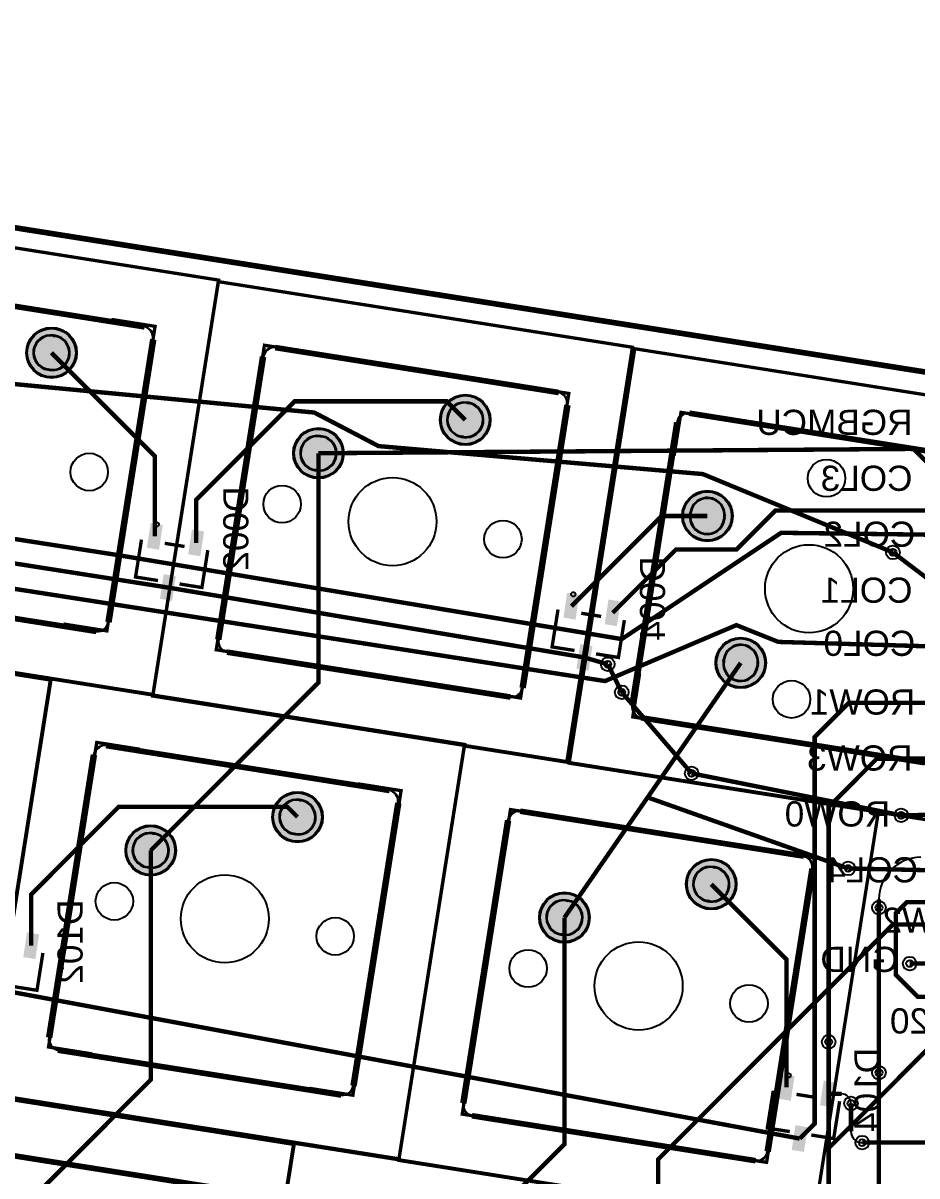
# Model space of a CAD drawing. Header units: millimetres. Extents: x 1 to 236, y 2 to 101.
# Drawn here: x 67.9 to 108.5, y 48.8 to 101.1 of the extents above; entities that cross this region are included whole.
import ezdxf

# ---------------------------------------------------------------- set-up
doc = ezdxf.new("R2010")
doc.units = ezdxf.units.MM
for name, color, linetype, true_color in [('BoardOutLine', 7, 'Continuous', 0xff00ff), ('BottomLayer', 7, 'Continuous', 0x0000ff), ('BottomPasteMaskLayer', 7, 'Continuous', 0x800000), ('BottomSilkLayer', 7, 'Continuous', 0x66cc33), ('BottomSolderMaskLayer', 7, 'Continuous', 0xaa00ff), ('Document', 7, 'Continuous', 0xffffff), ('Hole', 7, 'Continuous', 0x222222), ('Multi-Layer', 7, 'Continuous', 0xc0c0c0), ('TopLayer', 7, 'Continuous', 0xff0000), ('TopSilkLayer', 7, 'Continuous', 0xffcc00), ('TopSolderMaskLayer', 7, 'Continuous', 0x800080)]:
    doc.layers.add(name, color=color, linetype=linetype, true_color=true_color)
doc.styles.get("Standard").update_dxf_attribs({"font": 'arial.ttf'})

msp = doc.modelspace()

# ---------------------------------------------------------------- hatches: boundary and pattern name
at = {"layer": 'BottomLayer'}
for points in [[(73.72854965709939, 78.37145034290074), (74.2540005080009, 78.28821437642875), (74.0916941833882, 77.26347472694943), (73.56624333248669, 77.34671069342141)], [(75.60515621031254, 78.07421894843787), (76.13060706121428, 77.99100838201673), (75.96830073660158, 76.96626873253751), (75.44284988569984, 77.04947929895866)], [(74.32230124460239, 76.0474472948946), (74.84775209550412, 75.96421132842272), (74.68544577089165, 74.93947167894339), (74.16002032004053, 75.02268224536454)], [(92.65158750317505, 75.19644399288802), (93.17703835407656, 75.11320802641603), (93.01473202946408, 74.0884683769367), (92.48928117856235, 74.17170434340869)], [(94.5281940563882, 74.89921259842527), (95.05364490728994, 74.81600203200412), (94.89133858267724, 73.79126238252479), (94.3658877317755, 73.87447294894594)], [(93.24533909067804, 72.87244094488187), (93.77078994157978, 72.78920497841), (93.6084836169673, 71.76446532893067), (93.08305816611642, 71.84767589535181)], [(68.1121412242826, 59.786182372364806), (68.6375920751841, 59.70297180594366), (68.4752857505714, 58.67823215646433), (67.9498348996699, 58.76144272288548)], [(102.43060706121423, 53.35240030480065), (102.95605791211574, 53.269164338328665), (102.79375158750304, 52.244424688849335), (102.26830073660153, 52.327660655321324)], [(104.30721361442738, 53.055168910337784), (104.83266446532889, 52.97195834391664), (104.67035814071619, 51.947218694437424), (104.14490728981468, 52.03042926085857)], [(103.02435864871723, 51.028397256794506), (103.54980949961896, 50.94516129032263), (103.38750317500649, 49.9204216408433), (102.86207772415537, 50.003632207264445)]]:
    msp.add_hatch(color=256, dxfattribs=at).paths.add_polyline_path(points)
at = {"layer": 'BottomPasteMaskLayer'}
for points in [[(73.72854965709939, 78.37145034290074), (74.2540005080009, 78.28821437642875), (74.0916941833882, 77.26347472694943), (73.56624333248669, 77.34671069342141)], [(75.60515621031254, 78.07421894843787), (76.13060706121428, 77.99100838201673), (75.96830073660158, 76.96626873253751), (75.44284988569984, 77.04947929895866)], [(74.32230124460239, 76.0474472948946), (74.84775209550412, 75.96421132842272), (74.68544577089165, 74.93947167894339), (74.16002032004053, 75.02268224536454)], [(92.65158750317505, 75.19644399288802), (93.17703835407656, 75.11320802641603), (93.01473202946408, 74.0884683769367), (92.48928117856235, 74.17170434340869)], [(94.5281940563882, 74.89921259842527), (95.05364490728994, 74.81600203200412), (94.89133858267724, 73.79126238252479), (94.3658877317755, 73.87447294894594)], [(93.24533909067804, 72.87244094488187), (93.77078994157978, 72.78920497841), (93.6084836169673, 71.76446532893067), (93.08305816611642, 71.84767589535181)], [(68.1121412242826, 59.786182372364806), (68.6375920751841, 59.70297180594366), (68.4752857505714, 58.67823215646433), (67.9498348996699, 58.76144272288548)], [(102.43060706121423, 53.35240030480065), (102.95605791211574, 53.269164338328665), (102.79375158750304, 52.244424688849335), (102.26830073660153, 52.327660655321324)], [(104.30721361442738, 53.055168910337784), (104.83266446532889, 52.97195834391664), (104.67035814071619, 51.947218694437424), (104.14490728981468, 52.03042926085857)], [(103.02435864871723, 51.028397256794506), (103.54980949961896, 50.94516129032263), (103.38750317500649, 49.9204216408433), (102.86207772415537, 50.003632207264445)]]:
    msp.add_hatch(color=256, dxfattribs=at).paths.add_polyline_path(points)
at = {"layer": 'BottomSolderMaskLayer'}
for points in [[(68.06591313182632, 86.15417830835656, 1), (70.36741173482353, 86.15417830835656, 1)], [(86.86195072390153, 83.1061722123444, 1), (89.16344932689874, 83.1061722123444, 1)], [(80.19265938531878, 81.59080518161034, 1), (82.49415798831599, 81.59080518161034, 1)], [(97.86144272288531, 78.74168148336298, 1), (100.16294132588253, 78.74168148336298, 1)], [(73.71966094520235, 78.42435812119174), (74.27084018326082, 78.33317410349298), (74.10058662638016, 77.21058392649127), (73.5494073883217, 77.30176794419003)], [(75.59626998581234, 78.12712187591956), (76.14744922387058, 78.03596568367641), (75.97719566698993, 76.91337550667458), (75.42601642893146, 77.00453169891784)], [(74.31340755791234, 76.10034052075741), (74.86458679597058, 76.00915650305876), (74.69433323908993, 74.88656632605694), (74.14318064478084, 74.9777225183002)], [(92.64269879127801, 75.24935177117902), (93.19387802933647, 75.15816775348037), (93.02362447245582, 74.03557757647866), (92.47244523439736, 74.12676159417731)], [(94.51930783188823, 74.95211552590683), (95.07048706994624, 74.86095933366369), (94.90023351306559, 73.73836915666197), (94.34905427500735, 73.82952534890512)], [(93.236445403988, 72.92533417074469), (93.78762464204647, 72.83415015304615), (93.61737108516581, 71.71155997604433), (93.0662184908565, 71.80271616828747)], [(99.37680975361961, 72.07239014478023, 1), (101.67830835661682, 72.07239014478023, 1)], [(79.24193548387113, 65.07213614427224, 1), (81.54343408686834, 65.07213614427224, 1)], [(72.57264414528815, 63.55676911353817, 1), (74.87414274828537, 63.55676911353817, 1)], [(98.03797307594634, 62.024130048260076, 1), (100.33947167894355, 62.024130048260076, 1)], [(91.36868173736336, 60.50876301752601, 1), (93.67018034036057, 60.50876301752601, 1)], [(68.1032549997824, 59.839085299846374), (68.65443423784063, 59.74792910760334), (68.48418068095998, 58.625338930601515), (67.93300144290151, 58.71649512284466)], [(102.42171834931719, 53.405308083091654), (102.97289758737566, 53.31412406539289), (102.802644030495, 52.19153388839129), (102.25146479243654, 52.28271790608994)], [(104.29832738992718, 53.108071837819466), (104.84950662798542, 53.01691564557632), (104.67925307110477, 51.89432546857449), (104.1280738330463, 51.985481660817754)], [(103.01546496202718, 51.08129048265732), (103.56664420008542, 50.99010646495867), (103.39639064320477, 49.86751628795696), (102.84523804889568, 49.95867248020011)]]:
    msp.add_hatch(color=256, dxfattribs=at).paths.add_polyline_path(points)
at = {"layer": 'Multi-Layer'}
for points in [[(68.11671323342652, 86.15417830835656, 1), (70.31661163322333, 86.15417830835656, 1)], [(86.91275082550173, 83.1061722123444, 1), (89.11264922529854, 83.1061722123444, 1)], [(80.24345948691898, 81.59080518161034, 1), (82.44335788671579, 81.59080518161034, 1)], [(97.91224282448552, 78.74168148336298, 1), (100.11214122428233, 78.74168148336298, 1)], [(99.42760985521981, 72.07239014478023, 1), (101.62750825501662, 72.07239014478023, 1)], [(79.29273558547133, 65.07213614427224, 1), (81.49263398526814, 65.07213614427224, 1)], [(72.62344424688835, 63.55676911353817, 1), (74.82334264668516, 63.55676911353817, 1)], [(98.08877317754654, 62.024130048260076, 1), (100.28867157734335, 62.024130048260076, 1)], [(91.41948183896356, 60.50876301752601, 1), (93.61938023876037, 60.50876301752601, 1)]]:
    msp.add_hatch(color=256, dxfattribs=at).paths.add_polyline_path(points)
at = {"layer": 'TopSolderMaskLayer'}
for points in [[(68.06591313182632, 86.15417830835656, 1), (70.36741173482353, 86.15417830835656, 1)], [(86.86195072390153, 83.1061722123444, 1), (89.16344932689874, 83.1061722123444, 1)], [(80.19265938531878, 81.59080518161034, 1), (82.49415798831599, 81.59080518161034, 1)], [(97.86144272288531, 78.74168148336298, 1), (100.16294132588253, 78.74168148336298, 1)], [(99.37680975361961, 72.07239014478023, 1), (101.67830835661682, 72.07239014478023, 1)], [(79.24193548387113, 65.07213614427224, 1), (81.54343408686834, 65.07213614427224, 1)], [(72.57264414528815, 63.55676911353817, 1), (74.87414274828537, 63.55676911353817, 1)], [(98.03797307594634, 62.024130048260076, 1), (100.33947167894355, 62.024130048260076, 1)], [(91.36868173736336, 60.50876301752601, 1), (93.67018034036057, 60.50876301752601, 1)]]:
    msp.add_hatch(color=256, dxfattribs=at).paths.add_polyline_path(points)

# ---------------------------------------------------------------- linework, layer by layer
at = {"layer": 'BoardOutLine', "const_width": 0.25400050800101603}
msp.add_lwpolyline([(225.6933451866903, 100.98783337566681), (123.19593599187192, 84.75387350774702), (112.22667005334029, 84.75387350774702), (39.84538989077964, 96.2179324358649)], dxfattribs=at)
at = {"layer": 'BottomLayer', "const_width": 0.2}
for points in [[(73.91016002032006, 77.81755143510281), (73.91016002032006, 81.46068072136143), (69.21656083312178, 86.15427990855983)], [(75.78671577343152, 77.5203454406909), (75.78671577343152, 79.46972313944627), (80.2641605283211, 83.94716789433573), (87.17170434340869, 83.94716789433573), (88.01259842519698, 83.10627381254767)], [(109.74528829057681, 72.80414020828039), (102.23520447040892, 73.02514605029205), (100.33020066040126, 73.78714757429509), (94.36118872237739, 71.24714249428496), (68.32613665227336, 75.31115062230128), (33.782067564135104, 80.64516129032256), (20.19304038608084, 83.1851663703327)], [(109.46913893827787, 56.908813817627674), (108.57251714503423, 56.908813817627674), (107.56921513843031, 57.91211582423159), (107.56921513843031, 60.70612141224285), (108.07721615443234, 61.21412242824488), (110.74422148844292, 61.21412242824488), (112.9032258064517, 63.37312674625343), (112.9032258064517, 69.72313944627888), (125.73025146050304, 82.55016510033022)], [(34.8797815595633, 81.71638303276609), (74.50386080772182, 75.49337058674121)], [(109.74528829057681, 80.4241554483109), (108.38128016256042, 81.78816357632718), (81.34340868681738, 81.59090678181349)], [(94.70967741935488, 74.34518669037345), (97.58064516129048, 77.21615443230883), (99.82219964439923, 77.21615443230883), (100.33020066040126, 77.21615443230883), (102.10820421640847, 78.99415798831592), (112.0142240284481, 78.99415798831592), (120.65024130048255, 78.99415798831592)], [(109.74528829057681, 77.88415036830065), (102.36220472440937, 77.97815595631187), (95.12319024638055, 73.15214630429261), (72.26314452628912, 76.96215392430781), (62.484124968249944, 78.48615697231389)], [(92.83319786639572, 74.64254508509009), (96.93223266446535, 78.74157988315972), (99.01209042418077, 78.74157988315972)], [(109.74528829057681, 75.34414528829052), (107.44221488442986, 77.08915417830838)], [(74.50386080772182, 75.49337058674121), (93.42689865379748, 72.31836423672848)], [(94.48818897637807, 72.009144018288), (93.42689865379748, 72.31836423672848)], [(98.29819659639315, 67.05613411226818), (95.12319024638055, 70.73914147828293)], [(103.20591821183666, 50.47432054864112), (103.88620777241567, 51.15461010922024), (103.88620777241567, 68.70713741427483), (105.44320548641099, 70.26413512827025), (109.74528829057681, 70.26413512827025)], [(109.74523749047512, 67.72415544831097), (106.71323342646701, 67.72415544831097), (104.52120904241815, 65.5321310642621), (104.52120904241815, 54.86410972821943)], [(68.29370078740158, 59.23230886461772), (68.29370078740158, 61.56268732537467), (72.26314452628912, 65.5321310642621), (79.93268986537964, 65.5321310642621), (80.39258318516659, 65.0722377444755)], [(109.74528829057681, 65.18412496824988), (107.82321564643144, 65.15113030226064)], [(109.74528829057681, 62.64411988823974), (105.41021082042175, 62.73812547625096)], [(102.6122174244349, 52.798501397002724), (102.6122174244349, 58.60063500127001), (99.1886207772418, 62.02423164846334)], [(106.80721361442716, 60.960121920243864), (106.80721361442716, 53.467106934213916)], [(128.27635255270525, 58.28117856235713), (130.69519939039878, 58.28117856235713), (131.0642621285242, 57.91211582423159), (131.0642621285242, 55.753111506223036), (130.8102616205233, 55.49911099822202), (109.98221996443999, 55.49911099822202), (104.52730505461022, 50.04419608839214), (104.52730505461022, 33.26212852425704)], [(109.46812293624589, 58.40817881635758), (109.45618491236996, 58.42011684023362), (108.20421640843279, 58.42011684023362)], [(67.01084582169187, 57.205334010668025), (103.20591821183666, 50.47432054864112)], [(104.48869697739406, 52.50114300228597), (105.10617221234452, 52.50114300228597)], [(106.04521209042423, 50.292100584201194), (109.98221996443999, 50.292100584201194)]]:
    msp.add_lwpolyline(points, dxfattribs=at)
at = {"layer": 'BottomLayer'}
msp.add_arc((105.10617221234452, 52.07010414020829), 0.43103886207772424, 359.9999999999961, 90, dxfattribs=at)
at = {"layer": 'BottomSilkLayer', "const_width": 0.15240030480060962}
for points in [[(73.3030480060961, 77.66802133604267), (73.03439166878343, 75.97178054356107), (74.05331470662941, 75.81038862077719)], [(75.26027432054866, 77.3580391160782), (74.3606807213614, 77.50050800101599)], [(76.31790703581419, 77.19052578105163), (76.04925069850128, 75.49428498856992), (75.0303276606553, 75.65565151130295)], [(92.22608585217176, 74.49301498602995), (91.95742951485909, 72.79677419354834), (92.97635255270507, 72.63538227076447)], [(94.18331216662432, 74.18303276606548), (93.28371856743706, 74.32550165100326)], [(95.24094488188985, 74.01551943103891), (94.97228854457694, 72.31927863855731), (93.95336550673119, 72.48064516129034)], [(68.82489204978424, 58.90248920497845), (68.55623571247133, 57.20624841249685), (67.53731267462535, 57.36761493522988)], [(102.00510541021094, 52.64897129794258), (101.73644907289827, 50.95273050546098), (102.75537211074425, 50.7913385826771)], [(103.96233172466327, 52.33898907797811), (103.06273812547624, 52.4814579629159)], [(105.01996443992903, 52.17147574295154), (104.75130810261612, 50.47523495046994), (103.73238506477014, 50.63660147320297)]]:
    msp.add_lwpolyline(points, dxfattribs=at)
at = {"layer": 'BottomSolderMaskLayer'}
for points in [[(69.30193992245917, 86.94843326176994), (69.38072924653115, 86.93594389168089)], [(69.05235646196785, 85.37262531005507), (69.13114578603982, 85.36013593996603)], [(88.09797751453438, 83.90042716575766), (88.17676683860635, 83.88793779566873)], [(81.42881904159084, 82.3850601350237), (81.50760836566305, 82.37257076493466)], [(87.84839405404306, 82.3246192140428), (87.92718337811503, 82.31212984395387)], [(81.17923558109952, 80.80925218330884), (81.25802490517172, 80.7967628132198)], [(98.21793707097055, 78.82695897249722), (98.23042644105982, 78.90574829656943)], [(99.79374502268541, 78.5773755120059), (99.80623439277468, 78.6561648360781)], [(99.73330410170462, 72.15780049955391), (99.74579347179412, 72.236589823626)], [(101.30911205341948, 71.90821703906259), (101.32160142350898, 71.98700636313468)], [(80.47796227450375, 65.86639109768561), (80.55675159857596, 65.85390172759656)], [(73.80880380156044, 64.35102406695154), (73.88759312563242, 64.33853469686261)], [(80.22837881401243, 64.29058314597074), (80.30716813808463, 64.2780937758817)], [(99.27399986657896, 62.81838500167333), (99.35278919065117, 62.8058956315844)], [(73.55922034106912, 62.77521611523668), (73.6380096651411, 62.76272674514775)], [(92.60484139363565, 61.30301797093937), (92.68363071770763, 61.29052860085033)], [(99.02441640608764, 61.24257704995848), (99.10320573015984, 61.23008767986955)], [(92.35525793314433, 59.72721001922452), (92.4340472572163, 59.71472064913548)]]:
    msp.add_lwpolyline(points, close=True, dxfattribs=at)
for centre in [(69.21666243332493, 86.15417830835656), (88.01270002540014, 83.1061722123444), (81.34340868681738, 81.59080518161034), (99.01219202438392, 78.74168148336298), (100.52755905511822, 72.07239014478023), (80.39268478536974, 65.07213614427224), (73.72339344678676, 63.55676911353817), (99.18872237744495, 62.024130048260076), (92.51943103886197, 60.50876301752601)]:
    msp.add_circle(centre, 1.1507493014986032, dxfattribs=at)
for centre, start, end in [((69.17714819221351, 86.1605292859125), 441, 261), ((69.25593751628548, 86.14803991582346), 261, 441), ((87.97318578428872, 83.11252318990023), 441, 261), ((88.0519751083607, 83.1000338198113), 261, 441), ((81.30402731134518, 81.59715615916627), 441, 261), ((81.38281663541738, 81.58466678907723), 261, 441), ((99.01833041691725, 78.78095656632377), 351, 531), ((99.00584104682798, 78.70216724225156), 531, 351), ((100.53369744765155, 72.11179809338034), 351, 531), ((100.52120807756205, 72.03300876930825), 531, 351), ((80.35317054425809, 65.07848712182818), 441, 261), ((80.4319598683303, 65.06599775173913), 261, 441), ((73.68401207131478, 63.563120091094106), 441, 261), ((73.76280139538676, 63.55063072100518), 261, 441), ((99.1492081363333, 62.0304810258159), 441, 261), ((99.2279974604055, 62.01799165572697), 261, 441), ((92.48004966338999, 60.51511399508195), 441, 261), ((92.55883898746197, 60.502624624992905), 261, 441)]:
    msp.add_arc(centre, 0.7977252980253566, start, end, dxfattribs=at)
at = {"layer": 'Document', "const_width": 0.15011430022860048}
for points in [[(57.995427990856115, 92.43195326390651), (76.81092202184414, 89.45186690373384), (73.83083566167124, 70.63637287274582), (55.015341630683224, 73.61645923291849), (57.995427990856115, 92.43195326390651)], [(76.79146558293132, 89.38394716789435), (95.60695961391912, 86.40386080772157), (92.62687325374645, 67.58836677673355), (73.81137922275843, 70.56845313690621), (76.79146558293132, 89.38394716789435)], [(92.73441706883432, 67.52044704089406), (95.71450342900698, 86.33594107188208), (114.529997459995, 83.35585471170941), (111.54991109982211, 64.54036068072139), (92.73441706883432, 67.52044704089406)], [(50.37541275082572, 74.27091694183389), (69.19090678181351, 71.29083058166111), (66.21082042164085, 52.47533655067309), (47.395326390652826, 55.455422910845755), (50.37541275082572, 74.27091694183389)], [(69.17145034290093, 71.34991109982218), (87.98694437388872, 68.36982473964952), (85.00685801371606, 49.554330708661496), (66.19136398272803, 52.53441706883416), (69.17145034290093, 71.34991109982218)], [(87.9674879349759, 68.3019050038099), (106.78298196596393, 65.32181864363724), (103.80289560579104, 46.50632461264922), (84.98740157480324, 49.486410972821886), (87.9674879349759, 68.3019050038099)], [(61.42443484886985, 53.18887477774956), (80.23992887985764, 50.208788417576784), (77.25984251968498, 31.393294386588764), (58.44434848869696, 34.37338074676143), (61.42443484886985, 53.18887477774956)], [(80.22047244094506, 50.26786893573785), (99.03596647193285, 47.28778257556519), (96.05588011176019, 28.472288544577168), (77.24038608077217, 31.45237490474983), (80.22047244094506, 50.26786893573785)]]:
    msp.add_lwpolyline(points, close=True, dxfattribs=at)
for points in [[(71.94660909321829, 87.66581153162304), (73.92199644399284, 87.35293370586737), (73.60911861823729, 85.37757175514355)], [(80.86576073152128, 86.18214376428762), (78.8903987807978, 86.49502159004328), (78.57752095504202, 84.5196342392685)], [(90.7426466852935, 84.61780543561088), (92.71803403606805, 84.30492760985521), (92.4051562103125, 82.32956565913128)], [(97.50055880111768, 81.47162814325623), (97.81343662687345, 83.447015494031), (99.78879857759716, 83.13413766827534)], [(69.75654051308106, 73.83817627635256), (71.73190246380477, 73.52529845059689), (72.04478028956055, 75.50068580137156)], [(77.01318262636528, 74.64274828549662), (76.70030480060973, 72.66738633477269), (78.67569215138428, 72.35450850901702)], [(88.55257810515627, 70.79017018034028), (90.52794005587998, 70.47729235458462), (90.84081788163576, 72.4526797053594)], [(95.93622047244094, 71.59474218948435), (95.62334264668539, 69.61938023876041), (97.59872999745994, 69.30650241300486)], [(107.47561595123193, 67.74216408432812), (109.45097790195564, 67.42928625857246), (109.76385572771142, 69.40467360934724)], [(73.24574549149088, 68.14810769621545), (71.27038354076717, 68.46098552197111), (70.9575057150114, 66.48559817119633)], [(83.1226314452631, 66.58376936753871), (85.09801879603765, 66.27089154178304), (84.7851409702821, 64.29552959105922)], [(92.04178308356609, 65.10010160020329), (90.06642113284238, 65.41297942595895), (89.7535433070866, 63.43759207518417)], [(101.9186690373383, 63.53576327152655), (103.89405638811263, 63.222885445770885), (103.58117856235731, 61.24752349504695)], [(69.39316738633465, 56.608712217424454), (69.0802895605791, 54.63335026670052), (71.05567691135366, 54.320472440944854)], [(80.93256286512587, 52.756134112268114), (82.90792481584958, 52.443256286512565), (83.22080264160536, 54.41864363728723)], [(88.18920497840986, 53.560706121412295), (87.87632715265431, 51.58534417068836), (89.85171450342887, 51.272466344932695)], [(99.72860045720108, 49.708128016255955), (101.70396240792479, 49.39525019050029), (102.01684023368057, 51.37063754127507)]]:
    msp.add_lwpolyline(points, dxfattribs=at)
at = {"layer": 'Document'}
for centre in [(73.9959359918721, 78.35941071882144), (92.91897383794776, 75.18440436880883), (102.69799339598694, 53.34036068072146)]:
    msp.add_circle(centre, 0.10007620015240032, dxfattribs=at)
at = {"layer": 'Hole'}
for centre in [(107.44221488442986, 77.08915417830838), (94.48818897637807, 72.009144018288), (95.12319024638055, 70.73914147828293), (98.29819659639315, 67.05613411226818), (107.82321564643144, 65.15113030226064), (105.41021082042175, 62.73812547625096), (106.80721361442716, 60.960121920243864), (108.20421640843279, 58.42011684023362), (104.52120904241815, 54.86410972821943), (106.80721361442716, 53.467106934213916), (105.5372110744222, 52.07010414020829), (106.04521209042423, 50.292100584201194)]:
    msp.add_circle(centre, 0.15499110998222, dxfattribs=at)
at = {"layer": 'Multi-Layer'}
for points in [[(69.29817532741949, 86.91337068795184), (69.37348647804187, 86.9014326640758)], [(69.05960978815061, 85.40712715304375), (69.13492093877299, 85.3951891291677)], [(88.0942129194947, 83.86536459193968), (88.16952407011708, 83.85342656806364)], [(81.42504858116617, 82.34999756120561), (81.50035973178832, 82.33805953732957)], [(87.85564738022582, 82.35912105703159), (87.9309585308482, 82.34718303315555)], [(81.18648304189729, 80.84375402629752), (81.26179419251945, 80.83181600242148)], [(98.25299964478864, 78.82319437745765), (98.2649376686648, 78.89850552807992)], [(99.75924317969674, 78.58462883818878), (99.7711812035729, 78.65993998881105)], [(99.76836667552294, 72.15403003912901), (99.7803046993991, 72.22934118975128)], [(101.27461021043104, 71.91546449986014), (101.28654823430719, 71.9907756504824)], [(80.4741976794643, 65.83132852386751), (80.54950883008668, 65.81939049999147)], [(73.80503334113554, 64.31596149313356), (73.88034449175792, 64.30402346925752)], [(80.23563214019542, 64.32508498895942), (80.3109432908178, 64.31314696508338)], [(73.56646780186666, 62.809717958225455), (73.64177895248905, 62.797779934349414)], [(99.27023527153928, 62.78332242785536), (99.34554642216189, 62.77138440397932)], [(92.60107093321075, 61.26795539712129), (92.6763820838329, 61.25601737324525)], [(99.0316697322704, 61.27707889294725), (99.10698088289301, 61.26514086907121)], [(92.36250539394187, 59.76171186221318), (92.43781654456403, 59.74977383833714)]]:
    msp.add_lwpolyline(points, close=True, dxfattribs=at)
for centre, radius in [((69.21666243332493, 86.15417830835656), 1.0999491998984), ((88.01270002540014, 83.1061722123444), 1.0999491998984), ((81.34340868681738, 81.59080518161034), 1.0999491998984), ((70.9306578613157, 80.73939547879093), 0.8509017018034037), ((104.42697485394979, 80.45567691135375), 0.8509017018034037), ((79.69164338328687, 79.28092456184913), 0.8509017018034037), ((84.70916941833889, 78.48615697231389), 2), ((99.01219202438392, 78.74168148336298), 1.0999491998984), ((89.7266954533909, 77.69138938277877), 0.8509017018034037), ((103.63220726441455, 75.43815087630173), 2), ((107.44221488442986, 77.08915417830838), 0.31000762001524007), ((100.52755905511822, 72.07239014478023), 1.0999491998984), ((94.48818897637807, 72.009144018288), 0.31000762001524007), ((102.8374396748793, 70.42062484124972), 0.8509017018034037), ((95.12319024638055, 70.73914147828293), 0.31000762001524007), ((98.29819659639315, 67.05613411226818), 0.31000762001524007), ((80.39268478536974, 65.07213614427224), 1.0999491998984), ((107.82321564643144, 65.15113030226064), 0.31000762001524007), ((73.72339344678676, 63.55676911353817), 1.0999491998984), ((99.18872237744495, 62.024130048260076), 1.0999491998984), ((105.41021082042175, 62.73812547625096), 0.31000762001524007), ((77.08915417830849, 60.45212090424184), 2), ((72.07162814325625, 61.246888493776964), 0.8509017018034037), ((92.51943103886197, 60.50876301752601), 1.0999491998984), ((106.80721361442716, 60.960121920243864), 0.31000762001524007), ((82.1066802133605, 59.6573533147066), 0.8509017018034037), ((95.88519177038347, 57.404114808229565), 2), ((90.86766573533146, 58.198882397764805), 0.8509017018034037), ((108.20421640843279, 58.42011684023362), 0.31000762001524007), ((100.90271780543571, 56.60934721869444), 0.8509017018034037), ((104.52120904241815, 54.86410972821943), 0.31000762001524007), ((106.80721361442716, 53.467106934213916), 0.31000762001524007), ((105.5372110744222, 52.07010414020829), 0.31000762001524007), ((106.04521209042423, 50.292100584201194), 0.31000762001524007)]:
    msp.add_circle(centre, radius, dxfattribs=at)
for centre, start, end in [((69.17889255778505, 86.16024892049779), 441, 261), ((69.25420370840743, 86.14831089662175), 261, 441), ((87.97493014986026, 83.11224282448563), 441, 261), ((88.05024130048264, 83.10030480060959), 261, 441), ((81.30576581153173, 81.59687579375156), 441, 261), ((81.38107696215388, 81.58493776987552), 261, 441), ((99.01805943611885, 78.77922275844548), 351, 531), ((99.00612141224269, 78.70391160782322), 531, 351), ((100.53342646685314, 72.11005842011684), 351, 531), ((100.52148844297699, 72.03474726949457), 531, 351), ((80.35491490982986, 65.07820675641346), 441, 261), ((80.43022606045224, 65.06626873253742), 261, 441), ((73.6857505715011, 63.56283972567951), 441, 261), ((73.76106172212349, 63.55090170180347), 261, 441), ((99.15095250190484, 62.030200660401306), 441, 261), ((99.22626365252745, 62.018262636525264), 261, 441), ((92.48178816357631, 60.51483362966724), 441, 261), ((92.55709931419847, 60.502895605791196), 261, 441)]:
    msp.add_arc(centre, 0.7625095250190501, start, end, dxfattribs=at)
at = {"layer": 'TopLayer', "const_width": 0.2}
for points in [[(107.44221488442986, 77.08915417830838), (98.80619761239518, 80.64516129032256), (84.07416814833641, 81.91516383032763), (81.1531623063247, 83.43916687833371), (66.4211328422657, 84.83616967233934), (60.57912115824229, 86.99517399034801), (43.75133350266697, 87.55991871983736)], [(81.34340868681738, 81.59090678181349), (81.34340868681738, 71.17688595377183), (73.72339344678676, 63.55687071374143)], [(100.52745745491507, 72.07239014478023), (92.51943103886197, 60.50886461772916)], [(95.12319024638055, 70.73914147828293), (94.48818897637807, 72.009144018288)], [(107.82321564643144, 65.15113030226064), (98.29819659639315, 67.05613411226818)], [(105.41021082042175, 62.73812547625096), (96.29832359664738, 65.96555753111511)], [(73.72339344678676, 63.55687071374143), (73.72339344678676, 53.142849885699775), (65.97637795275591, 45.3958343916687)], [(106.80721361442716, 61.34112268224533), (106.80721361442716, 60.960121920243864)], [(92.51943103886197, 60.50886461772916), (92.51943103886197, 50.221844043688066), (84.77241554483112, 42.474828549657104)], [(112.14122428244855, 60.198120396240824), (107.44221488442986, 60.198120396240824), (96.77419354838707, 49.530099060198154), (96.77419354838707, 40.640081280162576)], [(104.52120904241815, 54.86410972821943), (104.52120904241815, 37.33807467614929), (105.66421132842265, 36.19507239014479)], [(106.80721361442716, 53.467106934213916), (106.80721361442716, 49.91109982219962)], [(105.5372110744222, 52.07010414020829), (105.5372110744222, 50.80010160020322)], [(106.80721361442716, 49.91109982219962), (106.80721361442716, 34.16306832613668)]]:
    msp.add_lwpolyline(points, dxfattribs=at)
at = {"layer": 'TopLayer'}
for centre, radius, start, end in [((108.71221742443481, 61.34112268224533), 1.9050038100076203, 90, 180), ((106.04521209042423, 50.80010160020322), 0.5080010160020321, 180, 270)]:
    msp.add_arc(centre, radius, start, end, dxfattribs=at)
at = {"layer": 'TopSilkLayer', "const_width": 0.25400050800101603}
for points in [[(225.65377190754384, 100.99595980441961), (123.15651193802387, 84.76200152400304), (112.18712217424445, 84.76200152400304), (39.805892811785725, 96.22606045212092)], [(60.56380492760991, 89.36939293878584), (73.40375920751853, 87.33576327152662)], [(60.60330200660405, 89.36129032258066), (73.44323088646183, 87.32760985521963)], [(73.81938023876046, 86.76370332740657), (71.78575057150124, 73.92374904749806)], [(73.85890271780545, 86.75554991109982), (71.82527305054623, 73.91562103124204)], [(79.37927355854708, 86.3893319786639), (92.21922783845571, 84.35567691135384)], [(79.41874523749038, 86.38117856235715), (92.25872491744985, 84.34757429514855)], [(76.77355854711709, 73.13375666751335), (78.80721361442738, 85.97371094742198)], [(76.81308102616208, 73.12560325120648), (78.84668529337046, 85.96558293116584)], [(92.63484886969786, 83.78361696723391), (90.60119380238757, 70.94366268732529)], [(92.67434594869201, 83.77551435102873), (90.64071628143256, 70.93553467106938)], [(98.19474218948449, 83.40924561849124), (111.03469646939311, 81.37559055118106)], [(98.23426466852948, 83.40109220218437), (111.07419354838726, 81.36746253492504)], [(95.58902717805427, 70.15367030734069), (97.62268224536456, 82.99362458724909)], [(95.62852425704841, 70.1455676911354), (97.66220472440955, 82.98547117094233)], [(71.21369062738131, 73.50812801625602), (58.373736347472686, 75.54175768351536)], [(71.2532131064263, 73.50002540005084), (58.41323342646683, 75.53365506731018)], [(90.02913385826764, 70.52804165608336), (77.18920497841009, 72.56169672339342)], [(90.06860553721094, 70.51991363982722), (77.22867665735316, 72.55354330708667)], [(108.84460248920504, 67.54795529591058), (96.00464820929642, 69.58161036322065)], [(108.88409956819919, 67.53982727965456), (96.04411988823972, 69.57350774701547)], [(71.69532639065278, 68.31887223774447), (84.5352806705614, 66.28524257048514)], [(71.73479806959608, 68.31074422148845), (84.57477774955555, 66.27713995427996)], [(69.08963677927363, 55.06329692659381), (71.12326644653308, 67.90325120650232)], [(69.12913385826778, 55.055168910337784), (71.16273812547638, 67.89514859029714)], [(84.95090170180333, 65.71318262636521), (82.91727203454411, 52.8732283464567)], [(84.9903987807977, 65.70508001015992), (82.95676911353826, 52.865100330200676)], [(90.51079502159018, 65.33881127762254), (103.35074930149858, 63.30515621031236)], [(90.55031750063517, 65.33070866141725), (103.39022098044211, 63.29702819405645)], [(87.90508001015996, 52.083235966471875), (89.93873507747026, 64.9231902463805)], [(87.94457708915411, 52.0751333502667), (89.97825755651502, 64.91503683007363)], [(103.76637033274073, 62.73309626619255), (101.73271526543067, 49.89314198628392)], [(103.8058928117855, 62.72496824993641), (101.77221234442482, 49.884988569977054)], [(82.34521209042441, 52.45760731521466), (69.50525781051579, 54.49123698247399)], [(82.38470916941833, 52.44947929895852), (69.54472948945886, 54.48310896621797)], [(101.16065532131074, 49.47752095504188), (88.32070104140212, 51.51117602235206)], [(101.20015240030489, 49.46939293878586), (88.36017272034542, 51.50307340614688)], [(64.01137922275848, 50.248437896875885), (76.85133350266688, 48.214782829565706)], [(64.05085090170178, 50.24030988061975), (76.89083058166102, 48.20662941325884)]]:
    msp.add_lwpolyline(points, dxfattribs=at)
at = {"layer": 'TopSilkLayer'}
for centre, start, end in [((73.32553598763116, 86.84192004957197), 351.0000592113228, 80.99930534523152), ((73.36503306662507, 86.83379203331594), 351.00005921133584, 80.99930534522946), ((79.3010568363818, 85.89548772753437), 81.00005921133385, 170.99930534521638), ((79.34055391537572, 85.88735971127846), 81.0000592113359, 170.9993053452295), ((92.14100461856833, 83.86183368939919), 351.00005921133584, 80.99930534522946), ((92.18050169756248, 83.8537056731434), 351.0000592113228, 80.99930534523152), ((98.11652546731898, 82.91540136736171), 81.0000592113359, 170.9993053452295), ((98.15602254631335, 82.90727335110557), 81.00005921133385, 170.99930534521638), ((71.29190734954659, 74.00197226738555), 261.0000592113359, 350.99930534522946), ((71.33140442854096, 73.99384425112942), 261.0000592113359, 350.99930534522946), ((77.26740341975938, 73.0555438695535), 171.000514497139, 261.002180144233), ((77.30690049875375, 73.04741585329748), 171.000514497139, 261.002180144233), ((90.10735058043292, 71.02188590721289), 261.0000592113338, 350.9993053452164), ((90.1468476594273, 71.01375789095675), 261.0000592113359, 350.99930534522946), ((96.0828714291838, 70.0754535851753), 171.00005921132276, 260.9993053452315), ((96.12236850817794, 70.06732556891927), 171.00005921133587, 260.99930534522946), ((71.61710966848727, 67.82502798661494), 81.0000592113359, 170.9993053452295), ((71.65660674748165, 67.81689997035903), 81.0000592113359, 170.9993053452295), ((84.4570574506738, 65.7913993485306), 351.00005921131867, 80.99930534520537), ((84.49655452966817, 65.78327133227447), 351.00005921133584, 80.99930534522946), ((90.4325782994249, 64.84496702649301), 81.00005921133385, 170.99930534521638), ((90.47207537841882, 64.83683901023699), 81.0000592113359, 170.9993053452295), ((103.2725260816112, 62.81131298835783), 351.00005921133584, 80.99930534522946), ((103.31202316060535, 62.80318497210192), 351.00005921131867, 80.99930534520537), ((69.58348103040316, 54.98508020442864), 171.00005921133587, 260.99930534522946), ((69.62297810939731, 54.976952188172504), 171.00005921133587, 260.99930534522946), ((82.42342881258969, 52.951451566344076), 261.0000592113359, 350.99930534522946), ((82.46292589158384, 52.94332355008805), 261.0000592113359, 350.99930534522946), ((88.3989242612895, 52.005019244306595), 171.00005921133587, 260.99930534522946), ((88.43842134028364, 51.99689122805057), 171.00005921133587, 260.99930534522946), ((101.23887204347602, 49.97136520617141), 261.0000592113338, 350.9993053452164), ((101.2783691224704, 49.96323718991539), 261.0000592113359, 350.99930534522946)]:
    msp.add_arc(centre, 0.5, start, end, dxfattribs=at)
at = {"layer": 'TopSolderMaskLayer'}
for points in [[(69.30193992245917, 86.94843326176994), (69.38072924653115, 86.93594389168089)], [(69.05235646196785, 85.37262531005507), (69.13114578603982, 85.36013593996603)], [(88.09797751453438, 83.90042716575766), (88.17676683860635, 83.88793779566873)], [(81.42881904159084, 82.3850601350237), (81.50760836566305, 82.37257076493466)], [(87.84839405404306, 82.3246192140428), (87.92718337811503, 82.31212984395387)], [(81.17923558109952, 80.80925218330884), (81.25802490517172, 80.7967628132198)], [(98.21793707097055, 78.82695897249722), (98.23042644105982, 78.90574829656943)], [(99.79374502268541, 78.5773755120059), (99.80623439277468, 78.6561648360781)], [(99.73330410170462, 72.15780049955391), (99.74579347179412, 72.236589823626)], [(101.30911205341948, 71.90821703906259), (101.32160142350898, 71.98700636313468)], [(80.47796227450375, 65.86639109768561), (80.55675159857596, 65.85390172759656)], [(73.80880380156044, 64.35102406695154), (73.88759312563242, 64.33853469686261)], [(80.22837881401243, 64.29058314597074), (80.30716813808463, 64.2780937758817)], [(99.27399986657896, 62.81838500167333), (99.35278919065117, 62.8058956315844)], [(73.55922034106912, 62.77521611523668), (73.6380096651411, 62.76272674514775)], [(92.60484139363565, 61.30301797093937), (92.68363071770763, 61.29052860085033)], [(99.02441640608764, 61.24257704995848), (99.10320573015984, 61.23008767986955)], [(92.35525793314433, 59.72721001922452), (92.4340472572163, 59.71472064913548)]]:
    msp.add_lwpolyline(points, close=True, dxfattribs=at)
for centre in [(69.21666243332493, 86.15417830835656), (88.01270002540014, 83.1061722123444), (81.34340868681738, 81.59080518161034), (99.01219202438392, 78.74168148336298), (100.52755905511822, 72.07239014478023), (80.39268478536974, 65.07213614427224), (73.72339344678676, 63.55676911353817), (99.18872237744495, 62.024130048260076), (92.51943103886197, 60.50876301752601)]:
    msp.add_circle(centre, 1.1507493014986032, dxfattribs=at)
for centre, start, end in [((69.17714819221351, 86.1605292859125), 441, 261), ((69.25593751628548, 86.14803991582346), 261, 441), ((87.97318578428872, 83.11252318990023), 441, 261), ((88.0519751083607, 83.1000338198113), 261, 441), ((81.30402731134518, 81.59715615916627), 441, 261), ((81.38281663541738, 81.58466678907723), 261, 441), ((99.01833041691725, 78.78095656632377), 351, 531), ((99.00584104682798, 78.70216724225156), 531, 351), ((100.53369744765155, 72.11179809338034), 351, 531), ((100.52120807756205, 72.03300876930825), 531, 351), ((80.35317054425809, 65.07848712182818), 441, 261), ((80.4319598683303, 65.06599775173913), 261, 441), ((73.68401207131478, 63.563120091094106), 441, 261), ((73.76280139538676, 63.55063072100518), 261, 441), ((99.1492081363333, 62.0304810258159), 441, 261), ((99.2279974604055, 62.01799165572697), 261, 441), ((92.48004966338999, 60.51511399508195), 441, 261), ((92.55883898746197, 60.502624624992905), 261, 441)]:
    msp.add_arc(centre, 0.7977252980253566, start, end, dxfattribs=at)

# ---------------------------------------------------------------- texts
at = {"layer": 'BottomSilkLayer', "text_generation_flag": 2}
for s, p in [('RGBMCU', (108.33121666243346, 82.42316484632966)), ('COL3', (108.33121666243346, 79.88315976631952)), ('COL2', (108.45821691643391, 77.34315468630939)), ('COL1', (108.33121666243346, 74.80314960629926)), ('COL0', (108.45821691643391, 72.39014478028957)), ('ROW1', (108.45821691643391, 69.72313944627888)), ('ROW3', (108.33121666243346, 67.18313436626875)), ('ROW0', (107.31521463042918, 64.64312928625861)), ('COL4', (108.58521717043436, 62.10312420624837)), ('ROW2', (111.76022352044697, 59.81711963423925)), ('GND', (107.69621539243076, 58.039116078232155)), ('U20', (110.23622047244089, 55.24511049022101))]:
    msp.add_text(s, height=1.143002286004572, dxfattribs=at).set_placement(p)
for s, p in [('D002', (78.16002032004076, 80.07772415544832)), ('D004', (97.09169418338843, 76.89916179832358)), ('D102', (70.63042926085859, 61.325120650241274)), ('D104', (106.83413766827539, 54.590805181610335))]:
    msp.add_text(s, height=1.143002286004572, rotation=90, dxfattribs=at).set_placement(p)

doc.saveas('drawing.dxf')
